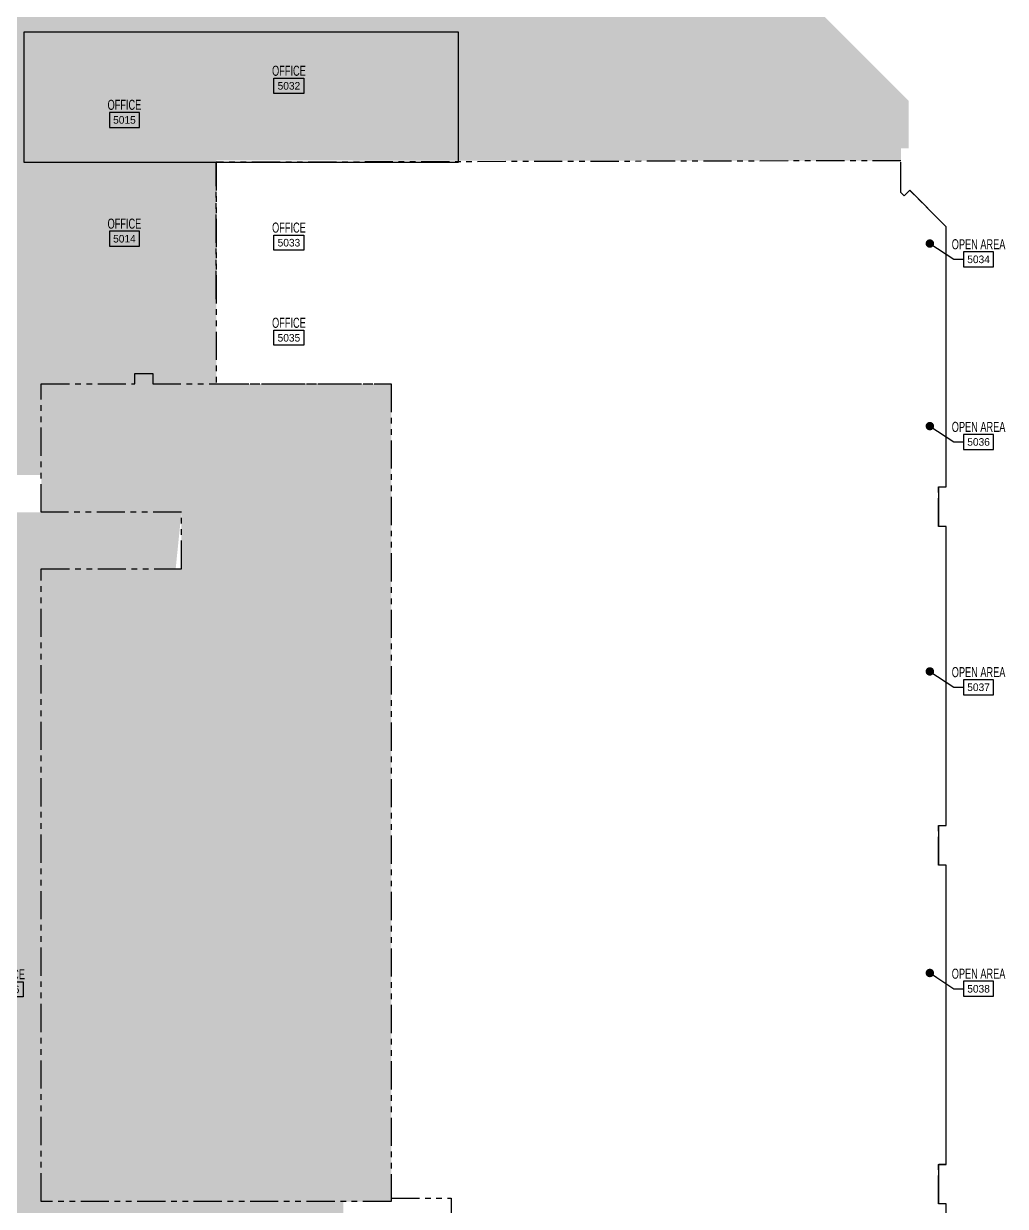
# Model space of a CAD drawing. Header units: inches. Extents: x -71 to 4499, y -33 to 4893.
# Drawn here: x 3455 to 4499, y 2556 to 3813 of the extents above; entities that cross this region are included whole.
import ezdxf
from ezdxf.enums import TextEntityAlignment as Align

# ---------------------------------------------------------------- set-up
doc = ezdxf.new("R2010")
doc.units = ezdxf.units.IN
doc.header["$LTSCALE"] = 96
doc.header["$MEASUREMENT"] = 0
doc.linetypes.add('PHANTOM4', pattern=[0.625, 0.3125, -0.0625, 0.0625, -0.0625, 0.0625, -0.0625])
for name, color, linetype in [('A-Area', 212, 'PHANTOM4'), ('A-Area-Iden', 7, 'Continuous'), ('A-Area-Iden-Name', 7, 'Continuous'), ('A-Area-Iden-Numb', 7, 'Continuous'), ('A-Bldg-Patt', 5, 'Continuous'), ('Area_Boundaries', 1, 'Continuous')]:
    doc.layers.add(name, color=color, linetype=linetype)
doc.styles.add('XFINE_0', font='ARIALN.TTF', dxfattribs={"width": 0.8})
doc.styles.add('XFINE_1-8', font='ARIALN.TTF', dxfattribs={"width": 0.8, "height": 10})
doc.dimstyles.new('OTJ_1-8', dxfattribs={"dimscale": 96, "dimtxt": 0.09375, "dimasz": 0.09375, "dimexe": 0.0625, "dimexo": 0.15625, "dimgap": 0.046875, "dimtad": 1, "dimdec": 1, "dimzin": 3, "dimdsep": 46, "dimlunit": 4, "dimtxsty": 'XFINE_1-8', "dimblk": 'ARCHTICK', "dimcen": 0.09, "dimdle": 0.0625, "dimclrd": 15, "dimclre": 15, "dimclrt": 7, "dimadec": 0, "dimazin": 0, "dimtfac": 0.75, "dimtdec": 1, "dimtix": 1, "dimtmove": 1, "dimatfit": 3, "dimfxl": 1, "dimfrac": 1, "dimtolj": 1, "dimtzin": 0, "dimarcsym": 0})

# ---------------------------------------------------------------- blocks, each defined once
blk = doc.blocks.new('OTJ_Room_Tag_4_P')
at = {"layer": 'A-Area-Iden-Numb'}
blk.add_lwpolyline([(2, -2), (2, 0), (-2, 0), (-2, -2)], close=True, dxfattribs=at)
at = {"layer": 'A-Area-Iden-Name', "style": 'XFINE_0', "width": 0.8}
for tag, p in [('ROOM:NAME1', (0, 2.35)), ('ROOM:NAME2', (0, 0.33))]:
    blk.add_attdef(tag, text='', height=1.33, dxfattribs=at).set_placement(p, align=Align.CENTER)
at = {"layer": 'A-Area-Iden-Numb', "style": 'XFINE_0', "width": 1.569593}
blk.add_attdef('ROOM:NUMBER', text='', height=1, dxfattribs=at).set_placement((-1.5, -1.5), (1.5, -1.5), align=Align.FIT)
blk = doc.blocks.new('_ArchTick')
at = {"color": 0, "linetype": 'ByBlock', "const_width": 0.15}
blk.add_lwpolyline([(-0.5, -0.5), (0.5, 0.5)], dxfattribs=at)

msp = doc.modelspace()

# ---------------------------------------------------------------- hatches: boundary and pattern name
at = {"layer": 'A-Area'}
h = msp.add_hatch(color=256, dxfattribs=at)
h.dxf.hatch_style = 1
edge = h.paths.add_edge_path()
edge.add_line((2892, 2954.7), (3410.5, 2954.7))
edge.add_line((3410.5, 2954.7), (3410.5, 3333.5))
edge.add_line((3410.5, 3333.5), (3474, 3333.5))
edge.add_line((3474, 3333.5), (3474, 3430.5))
edge.add_line((3474, 3430.5), (3573.5, 3430.5))
edge.add_line((3573.5, 3430.5), (3573.5, 3441.5))
edge.add_line((3573.5, 3441.5), (3592.5, 3441.5))
edge.add_line((3592.5, 3441.5), (3592.5, 3430.5))
edge.add_line((3592.5, 3430.5), (3660.1, 3430.5))
edge.add_line((3660.1, 3430.5), (3660.1, 3668))
edge.add_line((3660.1, 3668), (4387.9, 3667.7))
edge.add_line((4387.9, 3667.7), (4387.9, 3681))
edge.add_line((4387.9, 3681), (4396.1, 3681))
edge.add_line((4396.1, 3681), (4396.1, 3731.3))
edge.add_line((4396.1, 3731.3), (4078.5, 4048.8))
edge.add_line((4078.5, 4048.8), (4072.8, 4043.1))
edge.add_line((4072.8, 4043.1), (4043.1, 4072.8))
edge.add_line((4043.1, 4072.8), (4048.8, 4078.5))
edge.add_line((4048.8, 4078.5), (3696.7, 4430.7))
edge.add_line((3696.7, 4430.7), (3691, 4425))
edge.add_line((3691, 4425), (3688, 4428))
edge.add_line((3688, 4428), (3650.9, 4428))
edge.add_line((3650.9, 4428), (3650.9, 4436.1))
edge.add_line((3650.9, 4436.1), (3321, 4436.1))
edge.add_line((3321, 4436.1), (3321, 4428))
edge.add_line((3321, 4428), (3279, 4428))
edge.add_line((3279, 4428), (3279, 4436.1))
edge.add_line((3279, 4436.1), (2922, 4436.1))
edge.add_line((2922, 4436.1), (2922, 4428))
edge.add_line((2922, 4428), (2892, 4428))
edge.add_line((2892, 4428), (2892, 4398))
edge.add_line((2892, 4398), (2883.9, 4398))
edge.add_line((2883.9, 4398), (2883.9, 4041))
edge.add_line((2883.9, 4041), (2892, 4041))
edge.add_line((2892, 4041), (2892, 3999))
edge.add_line((2892, 3999), (2883.9, 3999))
edge.add_line((2883.9, 3999), (2883.9, 3681))
edge.add_line((2883.9, 3681), (2892, 3681))
edge.add_line((2892, 3681), (2892, 3639))
edge.add_line((2892, 3639), (2883.9, 3639))
edge.add_line((2883.9, 3639), (2883.9, 3321))
edge.add_line((2883.9, 3321), (2892, 3321))
edge.add_line((2892, 3321), (2892, 3279))
edge.add_line((2892, 3279), (2883.9, 3279))
edge.add_line((2883.9, 3279), (2883.9, 2961))
edge.add_line((2883.9, 2961), (2892, 2961))
edge.add_line((2892, 2961), (2892, 2954.7))
at = {"layer": 'A-Bldg-Patt'}
h = msp.add_hatch(color=256, dxfattribs=at)
h.dxf.hatch_style = 1
h.paths.add_polyline_path([(3443.9, 1639), (3443.9, 1879.4), (3671.5, 1879.4), (3671.5, 1638.7)], flags=16)
h.paths.add_polyline_path([(3917.3, 3804.6), (3917.3, 3670.4), (4387.1, 3672), (4386.9, 3729.7), (3690.2, 4425.8), (2892, 4428), (2887.8, 2218.7), (2683.7, 2012.4), (2222.6, 1553.5), (8, 1552), (3347, 715.9), (3295.5, 755), (3528.2, 948.6), (3658.5, 1124.6), (3724.1, 1093), (3834.6, 1093), (3835.3, 1214.4), (3749.1, 1214.5), (3748.6, 1214.5), (3748.6, 1350.7), (3658.3, 1350.7), (3658.3, 1589.7), (3671.5, 1589.7), (3671.5, 1641.2), (3671.5, 1784.3), (3671.5, 1787.8), (3671.5, 1880.2), (3672.3, 1938.2), (3660.1, 1938.2), (3660, 2057.8), (3474, 2059.5), (3842.5, 2059.5), (3846, 2316), (3474, 2314.5), (3475.5, 2430), (3795, 2433.5), (3795, 2563.5), (3474, 2563.5), (3482.5, 3234), (3616.9, 3234), (3623, 3294), (3474, 3294), (3410.5, 3294), (3410.5, 3494), (3473.7, 3494), (3474, 3548.1), (3660, 3548.3), (3660.1, 3665.9), (3455.8, 3665.9), (3455.8, 3804.6)])
h = msp.add_hatch(color=256, dxfattribs=at)
h.dxf.hatch_style = 1
h.paths.add_polyline_path([(3846, 2561.5), (3474, 2561.5), (3474, 3234), (3623, 3234), (3623, 3294), (3474, 3294), (3474, 3430.5), (3573.5, 3430.5), (3573.5, 3441.5), (3592.5, 3441.5), (3592.5, 3430.5), (3846, 3430.5)])

# ---------------------------------------------------------------- linework, layer by layer
at = {"layer": 'A-Area'}
for points in [[(4436.1, 2241), (4436.1, 2559), (4428, 2559), (4428, 2601), (4436.1, 2601), (4436.1, 2919), (4428, 2919), (4428, 2961), (4436.1, 2961), (4436.1, 3279), (4428, 3279), (4428, 3321), (4436.1, 3321), (4436.1, 3597.4), (4397.2, 3636.2), (4391.5, 3630.5), (4388, 3634), (4387.9, 3667.7), (3660.1, 3666)], [(3660.1, 3520.5), (3660.1, 3666), (3660.1, 3430.5), (3846, 3430.5), (3846, 2565), (3909.8, 2565), (3909.6, 2338)]]:
    msp.add_lwpolyline(points, dxfattribs=at)
msp.add_lwpolyline([(3846, 2561.5), (3474, 2561.5), (3474, 3234), (3623, 3234), (3623, 3294), (3474, 3294), (3474, 3430.5), (3573.5, 3430.5), (3573.5, 3441.5), (3592.5, 3441.5), (3592.5, 3430.5), (3846, 3430.5)], close=True, dxfattribs=at)
at = {"layer": 'Area_Boundaries'}
msp.add_lwpolyline([(4436.1, 2241.1), (4436.1, 2559.1), (4428.1, 2559.1), (4428.1, 2601.1), (4436.1, 2601.1), (4436.1, 2919.1), (4428.1, 2919.1), (4428.1, 2961.1), (4436.1, 2961.1), (4436.1, 3279.1), (4428.1, 3279.1), (4428.1, 3321.1), (4436.1, 3321.1), (4436.1, 3597.4), (4397.3, 3636.3), (4391.5, 3630.5), (4387.9, 3634.1), (4387.9, 3666.1)], dxfattribs=at)
at = {"layer": 'DefPoints'}
msp.add_lwpolyline([(3455.8, 3804.6), (3917.3, 3804.6), (3917.3, 3665.9), (3455.8, 3665.9)], close=True, dxfattribs=at)

# ---------------------------------------------------------------- block references
at = {"layer": 'A-Area-Iden'}
ref = msp.add_blockref('OTJ_Room_Tag_4_P', (3737.3, 3755.3), dxfattribs=dict(at, xscale=-8, yscale=8, zscale=8))
ref.add_attrib('ROOM:NAME2', 'OFFICE', dxfattribs={"layer": 'A-Area-Iden-Name', "height": 10.67, "style": 'XFINE_0', "width": 0.8}).set_placement((3737.3, 3758), align=Align.CENTER)
ref.add_attrib('ROOM:NUMBER', '5032', dxfattribs={"layer": 'A-Area-Iden-Numb', "height": 8, "style": 'XFINE_0', "width": 1.177195}).set_placement((3725.3, 3743.3), (3749.3, 3743.3), align=Align.FIT)
ref = msp.add_blockref('OTJ_Room_Tag_4_P', (3562.4, 3719.1), dxfattribs=dict(at, xscale=8, yscale=8, zscale=8))
ref.add_attrib('ROOM:NAME2', 'OFFICE', dxfattribs={"layer": 'A-Area-Iden-Name', "height": 10.67, "style": 'XFINE_0', "width": 0.8}).set_placement((3562.4, 3721.8), align=Align.CENTER)
ref.add_attrib('ROOM:NUMBER', '5015', dxfattribs={"layer": 'A-Area-Iden-Numb', "height": 8, "style": 'XFINE_0', "width": 1.177195}).set_placement((3550.4, 3707.1), (3574.4, 3707.1), align=Align.FIT)
ref = msp.add_blockref('OTJ_Room_Tag_4_P', (3562.4, 3592.8), dxfattribs=dict(at, xscale=8, yscale=8, zscale=8))
ref.add_attrib('ROOM:NAME2', 'OFFICE', dxfattribs={"layer": 'A-Area-Iden-Name', "height": 10.67, "style": 'XFINE_0', "width": 0.8}).set_placement((3562.4, 3595.5), align=Align.CENTER)
ref.add_attrib('ROOM:NUMBER', '5014', dxfattribs={"layer": 'A-Area-Iden-Numb', "height": 8, "style": 'XFINE_0', "width": 1.177195}).set_placement((3550.4, 3580.8), (3574.4, 3580.8), align=Align.FIT)
ref = msp.add_blockref('OTJ_Room_Tag_4_P', (3737.3, 3588.6), dxfattribs=dict(at, xscale=-8, yscale=8, zscale=8))
ref.add_attrib('ROOM:NAME2', 'OFFICE', dxfattribs={"layer": 'A-Area-Iden-Name', "height": 10.67, "style": 'XFINE_0', "width": 0.8}).set_placement((3737.3, 3591.3), align=Align.CENTER)
ref.add_attrib('ROOM:NUMBER', '5033', dxfattribs={"layer": 'A-Area-Iden-Numb', "height": 8, "style": 'XFINE_0', "width": 1.177195}).set_placement((3725.3, 3576.6), (3749.3, 3576.6), align=Align.FIT)
ref = msp.add_blockref('OTJ_Room_Tag_4_P', (4470.5, 3570.9), dxfattribs=dict(at, xscale=8, yscale=8, zscale=8))
ref.add_attrib('ROOM:NAME2', 'OPEN AREA', dxfattribs={"layer": 'A-Area-Iden-Name', "height": 10.67, "style": 'XFINE_0', "width": 0.8}).set_placement((4470.5, 3573.6), align=Align.CENTER)
ref.add_attrib('ROOM:NUMBER', '5034', dxfattribs={"layer": 'A-Area-Iden-Numb', "height": 8, "style": 'XFINE_0', "width": 1.177195}).set_placement((4458.5, 3558.9), (4482.5, 3558.9), align=Align.FIT)
ref = msp.add_blockref('OTJ_Room_Tag_4_P', (3737.3, 3487.5), dxfattribs=dict(at, xscale=-8, yscale=8, zscale=8))
ref.add_attrib('ROOM:NAME2', 'OFFICE', dxfattribs={"layer": 'A-Area-Iden-Name', "height": 10.67, "style": 'XFINE_0', "width": 0.8}).set_placement((3737.3, 3490.1), align=Align.CENTER)
ref.add_attrib('ROOM:NUMBER', '5035', dxfattribs={"layer": 'A-Area-Iden-Numb', "height": 8, "style": 'XFINE_0', "width": 1.177195}).set_placement((3725.3, 3475.5), (3749.3, 3475.5), align=Align.FIT)
ref = msp.add_blockref('OTJ_Room_Tag_4_P', (4470.5, 3376.8), dxfattribs=dict(at, xscale=8, yscale=8, zscale=8))
ref.add_attrib('ROOM:NAME2', 'OPEN AREA', dxfattribs={"layer": 'A-Area-Iden-Name', "height": 10.67, "style": 'XFINE_0', "width": 0.8}).set_placement((4470.5, 3379.5), align=Align.CENTER)
ref.add_attrib('ROOM:NUMBER', '5036', dxfattribs={"layer": 'A-Area-Iden-Numb', "height": 8, "style": 'XFINE_0', "width": 1.177195}).set_placement((4458.5, 3364.8), (4482.5, 3364.8), align=Align.FIT)
ref = msp.add_blockref('OTJ_Room_Tag_4_P', (4470.5, 3116.1), dxfattribs=dict(at, xscale=8, yscale=8, zscale=8))
ref.add_attrib('ROOM:NAME2', 'OPEN AREA', dxfattribs={"layer": 'A-Area-Iden-Name', "height": 10.67, "style": 'XFINE_0', "width": 0.8}).set_placement((4470.5, 3118.8), align=Align.CENTER)
ref.add_attrib('ROOM:NUMBER', '5037', dxfattribs={"layer": 'A-Area-Iden-Numb', "height": 8, "style": 'XFINE_0', "width": 1.177195}).set_placement((4458.5, 3104.1), (4482.5, 3104.1), align=Align.FIT)
ref = msp.add_blockref('OTJ_Room_Tag_4_P', (3438.7, 2795), dxfattribs=dict(at, xscale=-8, yscale=8, zscale=8))
ref.add_attrib('ROOM:NAME2', 'OFFICE', dxfattribs={"layer": 'A-Area-Iden-Name', "height": 10.67, "style": 'XFINE_0', "width": 0.8}).set_placement((3438.7, 2797.7), align=Align.CENTER)
ref.add_attrib('ROOM:NUMBER', '5006', dxfattribs={"layer": 'A-Area-Iden-Numb', "height": 8, "style": 'XFINE_0', "width": 1.177195}).set_placement((3426.7, 2783), (3450.7, 2783), align=Align.FIT)
ref = msp.add_blockref('OTJ_Room_Tag_4_P', (4470.5, 2795.6), dxfattribs=dict(at, xscale=8, yscale=8, zscale=8))
ref.add_attrib('ROOM:NAME2', 'OPEN AREA', dxfattribs={"layer": 'A-Area-Iden-Name', "height": 10.67, "style": 'XFINE_0', "width": 0.8}).set_placement((4470.5, 2798.3), align=Align.CENTER)
ref.add_attrib('ROOM:NUMBER', '5038', dxfattribs={"layer": 'A-Area-Iden-Numb', "height": 8, "style": 'XFINE_0', "width": 1.177195}).set_placement((4458.5, 2783.6), (4482.5, 2783.6), align=Align.FIT)

# ---------------------------------------------------------------- leaders
for points in [[(4418.7, 3579.7), (4444.2, 3562.9), (4454.5, 3562.9)], [(4418.7, 3385.6), (4444.2, 3368.8), (4454.5, 3368.8)], [(4418.7, 3124.9), (4444.2, 3108.1), (4454.5, 3108.1)], [(4418.7, 2804.4), (4444.2, 2787.6), (4454.5, 2787.6)]]:
    msp.add_leader(points, dimstyle='OTJ_1-8', override={"dimgap": 0.046875, "dimtad": 0, "dimldrblk": 'Dot'}, dxfattribs=at)

doc.saveas('drawing.dxf')
